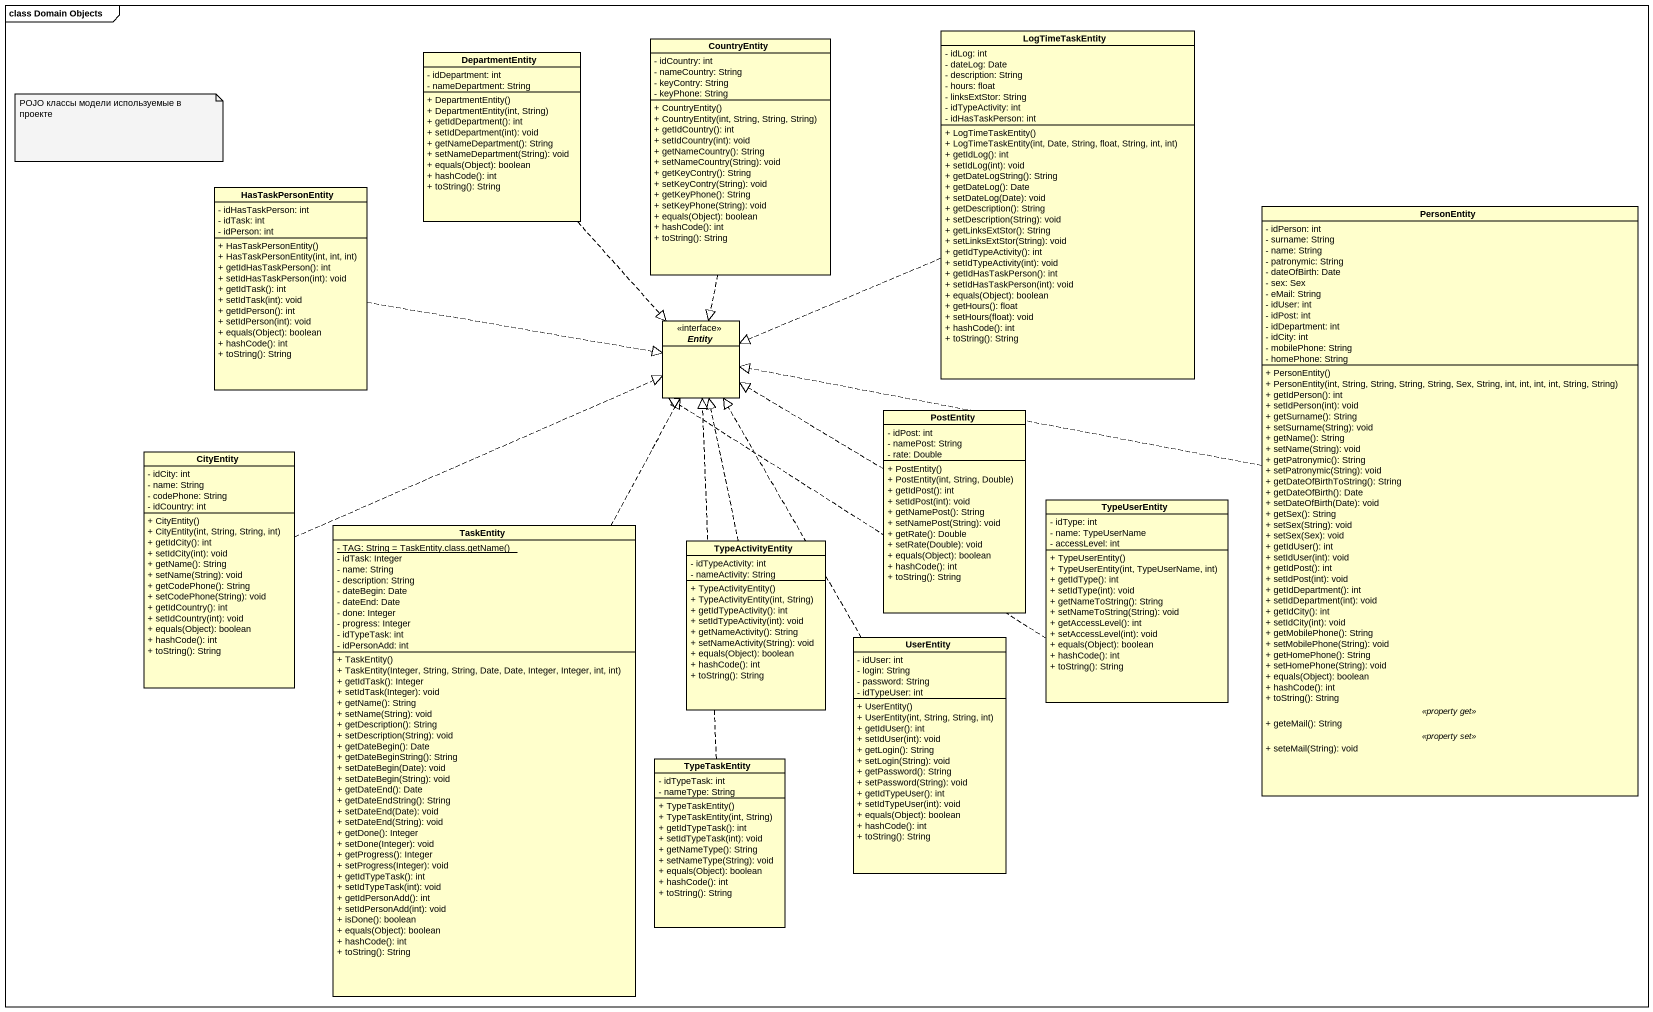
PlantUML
@startuml
mainframe class Domain Objects
hide circle
hide empty members
skinparam classAttributeIconSize 0
class CountryEntity {
  - idCountry: int
  - nameCountry: String
  - keyContry: String
  - keyPhone: String
  + CountryEntity()
  + CountryEntity(int, String, String, String)
  + getIdCountry(): int
  + setIdCountry(int): void
  + getNameCountry(): String
  + setNameCountry(String): void
  + getKeyContry(): String
  + setKeyContry(String): void
  + getKeyPhone(): String
  + setKeyPhone(String): void
  + equals(Object): boolean
  + hashCode(): int
  + toString(): String
}
class LogTimeTaskEntity {
  - idLog: int
  - dateLog: Date
  - description: String
  - hours: float
  - linksExtStor: String
  - idTypeActivity: int
  - idHasTaskPerson: int
  + LogTimeTaskEntity()
  + LogTimeTaskEntity(int, Date, String, float, String, int, int)
  + getIdLog(): int
  + setIdLog(int): void
  + getDateLogString(): String
  + getDateLog(): Date
  + setDateLog(Date): void
  + getDescription(): String
  + setDescription(String): void
  + getLinksExtStor(): String
  + setLinksExtStor(String): void
  + getIdTypeActivity(): int
  + setIdTypeActivity(int): void
  + getIdHasTaskPerson(): int
  + setIdHasTaskPerson(int): void
  + equals(Object): boolean
  + getHours(): float
  + setHours(float): void
  + hashCode(): int
  + toString(): String
}
class DepartmentEntity {
  - idDepartment: int
  - nameDepartment: String
  + DepartmentEntity()
  + DepartmentEntity(int, String)
  + getIdDepartment(): int
  + setIdDepartment(int): void
  + getNameDepartment(): String
  + setNameDepartment(String): void
  + equals(Object): boolean
  + hashCode(): int
  + toString(): String
}
class HasTaskPersonEntity {
  - idHasTaskPerson: int
  - idTask: int
  - idPerson: int
  + HasTaskPersonEntity()
  + HasTaskPersonEntity(int, int, int)
  + getIdHasTaskPerson(): int
  + setIdHasTaskPerson(int): void
  + getIdTask(): int
  + setIdTask(int): void
  + getIdPerson(): int
  + setIdPerson(int): void
  + equals(Object): boolean
  + hashCode(): int
  + toString(): String
}
class PersonEntity {
  - idPerson: int
  - surname: String
  - name: String
  - patronymic: String
  - dateOfBirth: Date
  - sex: Sex
  - eMail: String
  - idUser: int
  - idPost: int
  - idDepartment: int
  - idCity: int
  - mobilePhone: String
  - homePhone: String
  --
  + PersonEntity()
  + PersonEntity(int, String, String, String, String, Sex, String, int, int, int, int, String, String)
  + getIdPerson(): int
  + setIdPerson(int): void
  + getSurname(): String
  + setSurname(String): void
  + getName(): String
  + setName(String): void
  + getPatronymic(): String
  + setPatronymic(String): void
  + getDateOfBirthToString(): String
  + getDateOfBirth(): Date
  + setDateOfBirth(Date): void
  + getSex(): String
  + setSex(String): void
  + setSex(Sex): void
  + getIdUser(): int
  + setIdUser(int): void
  + getIdPost(): int
  + setIdPost(int): void
  + getIdDepartment(): int
  + setIdDepartment(int): void
  + getIdCity(): int
  + setIdCity(int): void
  + getMobilePhone(): String
  + setMobilePhone(String): void
  + getHomePhone(): String
  + setHomePhone(String): void
  + equals(Object): boolean
  + hashCode(): int
  + toString(): String
  .. <<property get>> ..
  + geteMail(): String
  .. <<property set>> ..
  + seteMail(String): void
}
interface "Entity" as Entity_ <<interface>>
class PostEntity {
  - idPost: int
  - namePost: String
  - rate: Double
  + PostEntity()
  + PostEntity(int, String, Double)
  + getIdPost(): int
  + setIdPost(int): void
  + getNamePost(): String
  + setNamePost(String): void
  + getRate(): Double
  + setRate(Double): void
  + equals(Object): boolean
  + hashCode(): int
  + toString(): String
}
class CityEntity {
  - idCity: int
  - name: String
  - codePhone: String
  - idCountry: int
  + CityEntity()
  + CityEntity(int, String, String, int)
  + getIdCity(): int
  + setIdCity(int): void
  + getName(): String
  + setName(String): void
  + getCodePhone(): String
  + setCodePhone(String): void
  + getIdCountry(): int
  + setIdCountry(int): void
  + equals(Object): boolean
  + hashCode(): int
  + toString(): String
}
class TypeUserEntity {
  - idType: int
  - name: TypeUserName
  - accessLevel: int
  + TypeUserEntity()
  + TypeUserEntity(int, TypeUserName, int)
  + getIdType(): int
  + setIdType(int): void
  + getNameToString(): String
  + setNameToString(String): void
  + getAccessLevel(): int
  + setAccessLevel(int): void
  + equals(Object): boolean
  + hashCode(): int
  + toString(): String
}
class TaskEntity {
  {static} {field} - TAG: String = TaskEntity.class.getName()
  - idTask: Integer
  - name: String
  - description: String
  - dateBegin: Date
  - dateEnd: Date
  - done: Integer
  - progress: Integer
  - idTypeTask: int
  - idPersonAdd: int
  + TaskEntity()
  + TaskEntity(Integer, String, String, Date, Date, Integer, Integer, int, int)
  + getIdTask(): Integer
  + setIdTask(Integer): void
  + getName(): String
  + setName(String): void
  + getDescription(): String
  + setDescription(String): void
  + getDateBegin(): Date
  + getDateBeginString(): String
  + setDateBegin(Date): void
  + setDateBegin(String): void
  + getDateEnd(): Date
  + getDateEndString(): String
  + setDateEnd(Date): void
  + setDateEnd(String): void
  + getDone(): Integer
  + setDone(Integer): void
  + getProgress(): Integer
  + setProgress(Integer): void
  + getIdTypeTask(): int
  + setIdTypeTask(int): void
  + getIdPersonAdd(): int
  + setIdPersonAdd(int): void
  + isDone(): boolean
  + equals(Object): boolean
  + hashCode(): int
  + toString(): String
}
class TypeActivityEntity {
  - idTypeActivity: int
  - nameActivity: String
  + TypeActivityEntity()
  + TypeActivityEntity(int, String)
  + getIdTypeActivity(): int
  + setIdTypeActivity(int): void
  + getNameActivity(): String
  + setNameActivity(String): void
  + equals(Object): boolean
  + hashCode(): int
  + toString(): String
}
class UserEntity {
  - idUser: int
  - login: String
  - password: String
  - idTypeUser: int
  + UserEntity()
  + UserEntity(int, String, String, int)
  + getIdUser(): int
  + setIdUser(int): void
  + getLogin(): String
  + setLogin(String): void
  + getPassword(): String
  + setPassword(String): void
  + getIdTypeUser(): int
  + setIdTypeUser(int): void
  + equals(Object): boolean
  + hashCode(): int
  + toString(): String
}
class TypeTaskEntity {
  - idTypeTask: int
  - nameType: String
  + TypeTaskEntity()
  + TypeTaskEntity(int, String)
  + getIdTypeTask(): int
  + setIdTypeTask(int): void
  + getNameType(): String
  + setNameType(String): void
  + equals(Object): boolean
  + hashCode(): int
  + toString(): String
}
CountryEntity ..|> Entity_
LogTimeTaskEntity .left.|> Entity_
DepartmentEntity ..|> Entity_
HasTaskPersonEntity .right.|> Entity_
PersonEntity .left.|> Entity_
PostEntity .up.|> Entity_
CityEntity .right.|> Entity_
TypeUserEntity .left.|> Entity_
TaskEntity .up.|> Entity_
TypeActivityEntity .up.|> Entity_
UserEntity .up.|> Entity_
TypeTaskEntity .up.|> Entity_
note as N1
  POJO классы модели используемые в проекте
end note
@enduml
